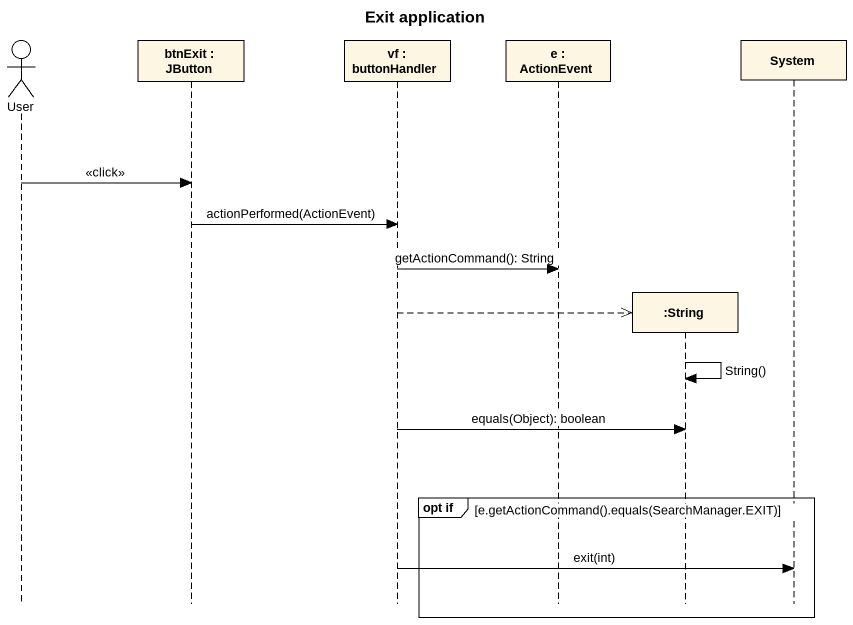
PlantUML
@startuml
title Exit application
hide footbox
actor User
participant "btnExit : JButton" as btnExit
participant "vf : buttonHandler" as vf
participant "e : ActionEvent" as e
participant ":String" as String
participant System

User -> btnExit : <<click>>
btnExit -> vf : actionPerformed(ActionEvent)
vf -> e : getActionCommand(): String
vf -->> String **
String -> String : String()
vf -> String : equals(Object): boolean
group opt if [e.getActionCommand().equals(SearchManager.EXIT)]
  vf -> System : exit(int)
end
@enduml
